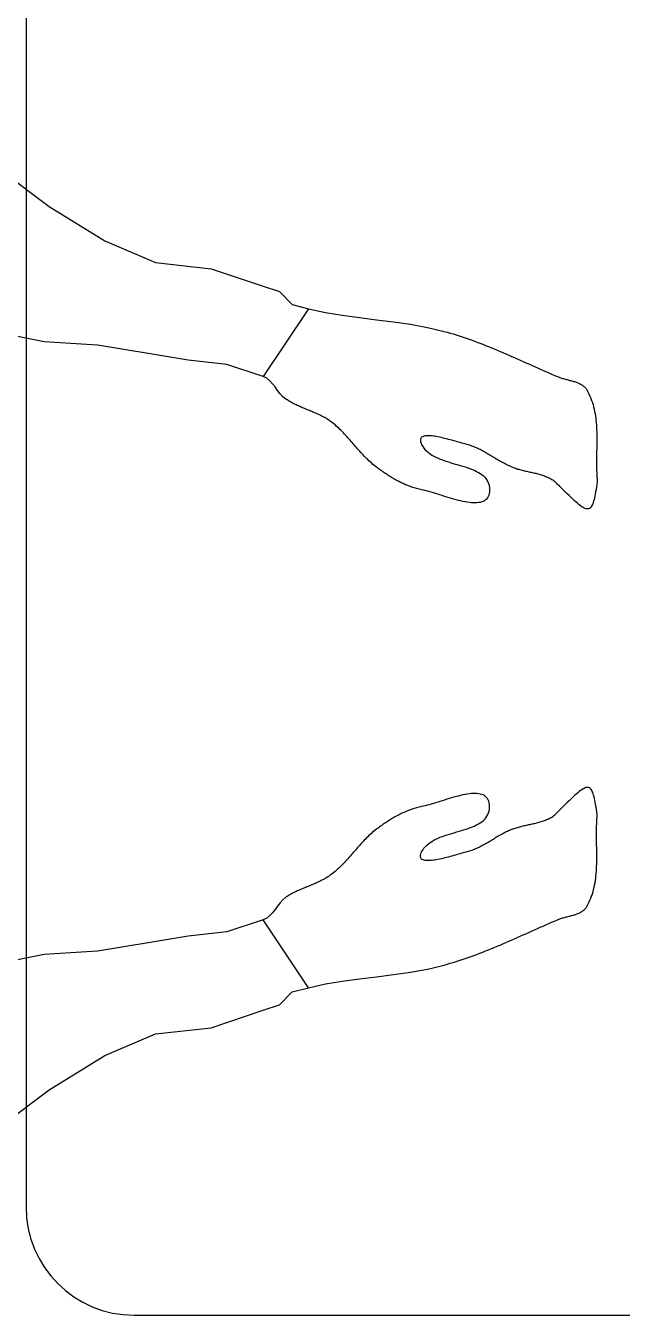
# Model space of a CAD drawing. Header units: millimetres. Extents: x -155 to 94595, y -3153 to 63413.
# Drawn here: x 80258 to 80534, y 47028 to 47623 of the extents above; entities that cross this region are included whole.
import ezdxf

# ---------------------------------------------------------------- set-up
doc = ezdxf.new("R2010")
doc.units = ezdxf.units.MM
doc.layers.add('int', color=185, linetype='Continuous')

msp = doc.modelspace()

# ---------------------------------------------------------------- linework, layer by layer
at = {"layer": 'int'}
for p, q in [((80258.321, 48177.894), (80258.321, 47077.894)), ((80247.901, 47555.695), (80268.948, 47539.859)), ((80268.948, 47539.859), (80294.79, 47523.995)), ((80294.79, 47523.995), (80318.13, 47513.991)), ((80318.13, 47513.991), (80343.88, 47511.115)), ((80343.88, 47511.115), (80367.942, 47503.094)), ((80367.942, 47503.094), (80375.344, 47500.627)), ((80375.344, 47500.627), (80381.256, 47494.54)), ((80381.256, 47494.54), (80388.843, 47492.644)), ((80388.843, 47492.644), (80367.942, 47461.293)), ((80388.843, 47492.644), (80396.603, 47490.947)), ((80396.603, 47490.947), (80404.439, 47489.626)), ((80404.439, 47489.626), (80412.326, 47488.549)), ((80412.326, 47488.549), (80420.234, 47487.583)), ((80266.698, 47477.361), (80242.538, 47482.193)), ((80420.234, 47487.583), (80428.137, 47486.596)), ((80428.137, 47486.596), (80436.008, 47485.457)), ((80436.008, 47485.457), (80443.82, 47484.034)), ((80443.82, 47484.034), (80451.544, 47482.193)), ((80451.544, 47482.193), (80452.936, 47481.806)), ((80291.393, 47475.793), (80266.698, 47477.361)), ((80452.936, 47481.806), (80454.322, 47481.405)), ((80454.322, 47481.405), (80455.704, 47480.991)), ((80455.704, 47480.991), (80457.082, 47480.564)), ((80457.082, 47480.564), (80458.456, 47480.124)), ((80458.456, 47480.124), (80459.825, 47479.673)), ((80459.825, 47479.673), (80461.191, 47479.21)), ((80461.191, 47479.21), (80462.552, 47478.736)), ((80462.552, 47478.736), (80463.911, 47478.252)), ((80463.911, 47478.252), (80465.266, 47477.758)), ((80465.266, 47477.758), (80466.617, 47477.254)), ((80466.617, 47477.254), (80467.966, 47476.742)), ((80467.966, 47476.742), (80469.312, 47476.221)), ((80469.312, 47476.221), (80470.654, 47475.692)), ((80315.691, 47471.743), (80291.393, 47475.793)), ((80333.212, 47468.823), (80315.691, 47471.743)), ((80470.654, 47475.692), (80471.995, 47475.155)), ((80471.995, 47475.155), (80473.333, 47474.612)), ((80473.333, 47474.612), (80474.668, 47474.062)), ((80474.668, 47474.062), (80476.002, 47473.506)), ((80476.002, 47473.506), (80477.333, 47472.944)), ((80477.333, 47472.944), (80478.663, 47472.377)), ((80478.663, 47472.377), (80479.991, 47471.806)), ((80479.991, 47471.806), (80481.317, 47471.231)), ((80481.317, 47471.231), (80482.643, 47470.652)), ((80482.643, 47470.652), (80483.967, 47470.069)), ((80351.07, 47466.917), (80333.212, 47468.823)), ((80367.942, 47461.293), (80351.07, 47466.917)), ((80483.967, 47470.069), (80485.29, 47469.485)), ((80485.29, 47469.485), (80486.612, 47468.898)), ((80486.612, 47468.898), (80487.933, 47468.309)), ((80487.933, 47468.309), (80489.254, 47467.719)), ((80489.254, 47467.719), (80490.575, 47467.129)), ((80490.575, 47467.129), (80491.895, 47466.538)), ((80491.895, 47466.538), (80493.216, 47465.948)), ((80493.216, 47465.948), (80494.536, 47465.358)), ((80494.536, 47465.358), (80495.857, 47464.77)), ((80495.857, 47464.77), (80497.178, 47464.183)), ((80369.588, 47460.501), (80367.942, 47461.293)), ((80371.004, 47459.376), (80369.588, 47460.501)), ((80372.255, 47458.012), (80371.004, 47459.376)), ((80497.178, 47464.183), (80498.5, 47463.599)), ((80498.5, 47463.599), (80499.822, 47463.017)), ((80499.822, 47463.017), (80501.146, 47462.438)), ((80501.146, 47462.438), (80502.47, 47461.863)), ((80502.47, 47461.863), (80503.796, 47461.293)), ((80503.796, 47461.293), (80504.172, 47461.138)), ((80504.172, 47461.138), (80504.558, 47460.99)), ((80504.558, 47460.99), (80504.951, 47460.85)), ((80504.951, 47460.85), (80505.351, 47460.716)), ((80505.351, 47460.716), (80505.758, 47460.588)), ((80505.758, 47460.588), (80506.17, 47460.465)), ((80506.17, 47460.465), (80506.587, 47460.346)), ((80506.587, 47460.346), (80507.008, 47460.23)), ((80507.008, 47460.23), (80507.433, 47460.117)), ((80507.433, 47460.117), (80507.86, 47460.006)), ((80507.86, 47460.006), (80508.289, 47459.895)), ((80508.289, 47459.895), (80508.719, 47459.786)), ((80508.719, 47459.786), (80509.149, 47459.676)), ((80509.149, 47459.676), (80509.579, 47459.565)), ((80509.579, 47459.565), (80510.007, 47459.451)), ((80510.007, 47459.451), (80510.433, 47459.336)), ((80510.433, 47459.336), (80510.857, 47459.217)), ((80510.857, 47459.217), (80511.277, 47459.094)), ((80511.277, 47459.094), (80511.692, 47458.966)), ((80511.692, 47458.966), (80512.103, 47458.832)), ((80512.103, 47458.832), (80512.507, 47458.693)), ((80512.507, 47458.693), (80512.905, 47458.546)), ((80512.905, 47458.546), (80513.296, 47458.391)), ((80513.296, 47458.391), (80513.678, 47458.228)), ((80373.409, 47456.501), (80372.255, 47458.012)), ((80374.533, 47454.936), (80373.409, 47456.501)), ((80375.694, 47453.409), (80374.533, 47454.936)), ((80376.958, 47452.014), (80375.694, 47453.409)), ((80513.678, 47458.228), (80514.051, 47458.055)), ((80514.051, 47458.055), (80514.414, 47457.872)), ((80514.414, 47457.872), (80514.767, 47457.679)), ((80514.767, 47457.679), (80515.109, 47457.473)), ((80515.109, 47457.473), (80515.439, 47457.256)), ((80515.439, 47457.256), (80515.756, 47457.025)), ((80515.756, 47457.025), (80516.059, 47456.781)), ((80516.059, 47456.781), (80516.348, 47456.522)), ((80516.348, 47456.522), (80516.622, 47456.248)), ((80516.622, 47456.248), (80516.88, 47455.958)), ((80516.88, 47455.958), (80517.121, 47455.65)), ((80517.121, 47455.65), (80517.345, 47455.326)), ((80517.345, 47455.326), (80517.55, 47454.983)), ((80517.55, 47454.983), (80517.737, 47454.621)), ((80517.737, 47454.621), (80517.904, 47454.239)), ((80517.904, 47454.239), (80518.389, 47453.274)), ((80518.389, 47453.274), (80518.836, 47452.298)), ((80518.836, 47452.298), (80519.245, 47451.312)), ((80378.392, 47450.842), (80376.958, 47452.014)), ((80378.895, 47450.515), (80378.392, 47450.842)), ((80379.403, 47450.199), (80378.895, 47450.515)), ((80379.918, 47449.893), (80379.403, 47450.199)), ((80380.438, 47449.596), (80379.918, 47449.893)), ((80380.963, 47449.308), (80380.438, 47449.596)), ((80381.493, 47449.028), (80380.963, 47449.308)), ((80382.028, 47448.757), (80381.493, 47449.028)), ((80382.566, 47448.492), (80382.028, 47448.757)), ((80383.108, 47448.233), (80382.566, 47448.492)), ((80383.654, 47447.981), (80383.108, 47448.233)), ((80384.202, 47447.733), (80383.654, 47447.981)), ((80384.753, 47447.491), (80384.202, 47447.733)), ((80385.307, 47447.252), (80384.753, 47447.491)), ((80385.862, 47447.016), (80385.307, 47447.252)), ((80386.419, 47446.783), (80385.862, 47447.016)), ((80386.977, 47446.553), (80386.419, 47446.783)), ((80387.535, 47446.323), (80386.977, 47446.553)), ((80519.245, 47451.312), (80519.619, 47450.317)), ((80519.619, 47450.317), (80519.958, 47449.312)), ((80519.958, 47449.312), (80520.265, 47448.299)), ((80520.265, 47448.299), (80520.541, 47447.277)), ((80520.541, 47447.277), (80520.787, 47446.248)), ((80388.094, 47446.095), (80387.535, 47446.323)), ((80388.654, 47445.866), (80388.094, 47446.095)), ((80389.212, 47445.638), (80388.654, 47445.866)), ((80389.771, 47445.408), (80389.212, 47445.638)), ((80390.328, 47445.177), (80389.771, 47445.408)), ((80390.884, 47444.943), (80390.328, 47445.177)), ((80391.438, 47444.707), (80390.884, 47444.943)), ((80391.99, 47444.467), (80391.438, 47444.707)), ((80392.539, 47444.223), (80391.99, 47444.467)), ((80393.086, 47443.974), (80392.539, 47444.223)), ((80393.63, 47443.72), (80393.086, 47443.974)), ((80394.169, 47443.46), (80393.63, 47443.72)), ((80394.705, 47443.193), (80394.169, 47443.46)), ((80395.237, 47442.919), (80394.705, 47443.193)), ((80395.764, 47442.637), (80395.237, 47442.919)), ((80396.286, 47442.347), (80395.764, 47442.637)), ((80396.803, 47442.047), (80396.286, 47442.347)), ((80397.314, 47441.738), (80396.803, 47442.047)), ((80397.819, 47441.419), (80397.314, 47441.738)), ((80398.317, 47441.088), (80397.819, 47441.419)), ((80398.809, 47440.746), (80398.317, 47441.088)), ((80399.293, 47440.392), (80398.809, 47440.746)), ((80399.895, 47439.931), (80399.293, 47440.392)), ((80520.787, 47446.248), (80521.005, 47445.21)), ((80521.005, 47445.21), (80521.197, 47444.166)), ((80521.197, 47444.166), (80521.364, 47443.115)), ((80521.364, 47443.115), (80521.507, 47442.057)), ((80521.507, 47442.057), (80521.629, 47440.994)), ((80521.629, 47440.994), (80521.731, 47439.926)), ((80400.486, 47439.457), (80399.895, 47439.931)), ((80401.068, 47438.973), (80400.486, 47439.457)), ((80401.64, 47438.478), (80401.068, 47438.973)), ((80402.204, 47437.973), (80401.64, 47438.478)), ((80402.759, 47437.459), (80402.204, 47437.973)), ((80403.307, 47436.937), (80402.759, 47437.459)), ((80403.848, 47436.406), (80403.307, 47436.937)), ((80404.382, 47435.869), (80403.848, 47436.406)), ((80404.911, 47435.324), (80404.382, 47435.869)), ((80405.434, 47434.774), (80404.911, 47435.324)), ((80405.952, 47434.218), (80405.434, 47434.774)), ((80521.731, 47439.926), (80521.814, 47438.852)), ((80521.814, 47438.852), (80521.88, 47437.774)), ((80521.88, 47437.774), (80521.93, 47436.691)), ((80521.93, 47436.691), (80521.966, 47435.605)), ((80521.966, 47435.605), (80521.99, 47434.515)), ((80521.99, 47434.515), (80522.003, 47433.423)), ((80406.466, 47433.658), (80405.952, 47434.218)), ((80406.976, 47433.093), (80406.466, 47433.658)), ((80407.484, 47432.525), (80406.976, 47433.093)), ((80407.989, 47431.954), (80407.484, 47432.525)), ((80408.491, 47431.38), (80407.989, 47431.954)), ((80408.993, 47430.806), (80408.491, 47431.38)), ((80409.493, 47430.23), (80408.993, 47430.806)), ((80409.993, 47429.654), (80409.493, 47430.23)), ((80410.494, 47429.078), (80409.993, 47429.654)), ((80410.995, 47428.503), (80410.494, 47429.078)), ((80411.498, 47427.93), (80410.995, 47428.503)), ((80440.544, 47432.415), (80440.499, 47432.025)), ((80440.499, 47432.025), (80440.527, 47431.584)), ((80440.527, 47431.584), (80440.634, 47431.092)), ((80440.661, 47432.758), (80440.544, 47432.415)), ((80440.634, 47431.092), (80440.822, 47430.545)), ((80440.845, 47433.054), (80440.661, 47432.758)), ((80440.822, 47430.545), (80441.094, 47429.942)), ((80441.094, 47433.305), (80440.845, 47433.054)), ((80441.403, 47433.515), (80441.094, 47433.305)), ((80441.094, 47429.942), (80441.574, 47429.089)), ((80441.769, 47433.684), (80441.403, 47433.515)), ((80441.574, 47429.089), (80442.128, 47428.294)), ((80442.19, 47433.815), (80441.769, 47433.684)), ((80442.66, 47433.909), (80442.19, 47433.815)), ((80443.178, 47433.969), (80442.66, 47433.909)), ((80443.74, 47433.997), (80443.178, 47433.969)), ((80444.342, 47433.994), (80443.74, 47433.997)), ((80444.981, 47433.963), (80444.342, 47433.994)), ((80445.653, 47433.905), (80444.981, 47433.963)), ((80446.355, 47433.823), (80445.653, 47433.905)), ((80447.084, 47433.718), (80446.355, 47433.823)), ((80447.836, 47433.593), (80447.084, 47433.718)), ((80448.608, 47433.449), (80447.836, 47433.593)), ((80449.396, 47433.289), (80448.608, 47433.449)), ((80450.197, 47433.114), (80449.396, 47433.289)), ((80451.008, 47432.927), (80450.197, 47433.114)), ((80451.825, 47432.728), (80451.008, 47432.927)), ((80452.645, 47432.522), (80451.825, 47432.728)), ((80453.464, 47432.308), (80452.645, 47432.522)), ((80454.278, 47432.09), (80453.464, 47432.308)), ((80455.086, 47431.869), (80454.278, 47432.09)), ((80455.882, 47431.647), (80455.086, 47431.869)), ((80456.664, 47431.426), (80455.882, 47431.647)), ((80457.428, 47431.209), (80456.664, 47431.426)), ((80458.172, 47430.996), (80457.428, 47431.209)), ((80458.89, 47430.791), (80458.172, 47430.996)), ((80459.581, 47430.595), (80458.89, 47430.791)), ((80460.24, 47430.41), (80459.581, 47430.595)), ((80460.864, 47430.238), (80460.24, 47430.41)), ((80461.45, 47430.082), (80460.864, 47430.238)), ((80461.995, 47429.942), (80461.45, 47430.082)), ((80462.575, 47429.789), (80461.995, 47429.942)), ((80463.15, 47429.621), (80462.575, 47429.789)), ((80463.72, 47429.44), (80463.15, 47429.621)), ((80464.284, 47429.247), (80463.72, 47429.44)), ((80464.844, 47429.041), (80464.284, 47429.247)), ((80465.399, 47428.823), (80464.844, 47429.041)), ((80465.949, 47428.595), (80465.399, 47428.823)), ((80466.496, 47428.356), (80465.949, 47428.595)), ((80521.978, 47429.032), (80521.96, 47427.931)), ((80521.993, 47430.132), (80521.978, 47429.032)), ((80522.003, 47431.23), (80521.993, 47430.132)), ((80522.003, 47433.423), (80522.007, 47432.328)), ((80522.007, 47432.328), (80522.003, 47431.23)), ((80412.003, 47427.359), (80411.498, 47427.93)), ((80412.51, 47426.791), (80412.003, 47427.359)), ((80413.02, 47426.226), (80412.51, 47426.791)), ((80413.534, 47425.666), (80413.02, 47426.226)), ((80414.053, 47425.11), (80413.534, 47425.666)), ((80414.576, 47424.559), (80414.053, 47425.11)), ((80415.104, 47424.015), (80414.576, 47424.559)), ((80415.638, 47423.477), (80415.104, 47424.015)), ((80416.179, 47422.947), (80415.638, 47423.477)), ((80416.727, 47422.424), (80416.179, 47422.947)), ((80442.128, 47428.294), (80442.751, 47427.554)), ((80442.751, 47427.554), (80443.439, 47426.865)), ((80443.439, 47426.865), (80444.187, 47426.225)), ((80444.187, 47426.225), (80444.99, 47425.63)), ((80444.99, 47425.63), (80445.843, 47425.076)), ((80445.843, 47425.076), (80446.743, 47424.56)), ((80446.743, 47424.56), (80447.685, 47424.078)), ((80447.685, 47424.078), (80448.663, 47423.629)), ((80448.663, 47423.629), (80449.674, 47423.207)), ((80449.674, 47423.207), (80450.713, 47422.809)), ((80450.713, 47422.809), (80451.775, 47422.433)), ((80467.039, 47428.108), (80466.496, 47428.356)), ((80467.578, 47427.851), (80467.039, 47428.108)), ((80468.114, 47427.585), (80467.578, 47427.851)), ((80468.647, 47427.313), (80468.114, 47427.585)), ((80469.177, 47427.033), (80468.647, 47427.313)), ((80469.705, 47426.747), (80469.177, 47427.033)), ((80470.231, 47426.455), (80469.705, 47426.747)), ((80470.754, 47426.158), (80470.231, 47426.455)), ((80471.277, 47425.857), (80470.754, 47426.158)), ((80471.797, 47425.553), (80471.277, 47425.857)), ((80472.317, 47425.246), (80471.797, 47425.553)), ((80472.836, 47424.936), (80472.317, 47425.246)), ((80473.354, 47424.624), (80472.836, 47424.936)), ((80473.872, 47424.312), (80473.354, 47424.624)), ((80474.39, 47423.999), (80473.872, 47424.312)), ((80474.908, 47423.687), (80474.39, 47423.999)), ((80475.427, 47423.376), (80474.908, 47423.687)), ((80475.946, 47423.066), (80475.427, 47423.376)), ((80476.467, 47422.758), (80475.946, 47423.066)), ((80476.989, 47422.454), (80476.467, 47422.758)), ((80521.888, 47423.527), (80521.878, 47422.428)), ((80521.903, 47424.627), (80521.888, 47423.527)), ((80521.921, 47425.728), (80521.903, 47424.627)), ((80521.94, 47426.829), (80521.921, 47425.728)), ((80521.96, 47427.931), (80521.94, 47426.829)), ((80417.282, 47421.91), (80416.727, 47422.424)), ((80417.846, 47421.406), (80417.282, 47421.91)), ((80418.418, 47420.911), (80417.846, 47421.406)), ((80419, 47420.426), (80418.418, 47420.911)), ((80419.592, 47419.953), (80419, 47420.426)), ((80420.194, 47419.492), (80419.592, 47419.953)), ((80420.676, 47419.132), (80420.194, 47419.492)), ((80421.16, 47418.775), (80420.676, 47419.132)), ((80421.648, 47418.419), (80421.16, 47418.775)), ((80422.139, 47418.067), (80421.648, 47418.419)), ((80422.632, 47417.717), (80422.139, 47418.067)), ((80423.128, 47417.369), (80422.632, 47417.717)), ((80423.628, 47417.025), (80423.128, 47417.369)), ((80424.13, 47416.685), (80423.628, 47417.025)), ((80424.634, 47416.348), (80424.13, 47416.685)), ((80451.775, 47422.433), (80452.855, 47422.075)), ((80452.855, 47422.075), (80453.949, 47421.731)), ((80453.949, 47421.731), (80455.053, 47421.398)), ((80455.053, 47421.398), (80456.161, 47421.073)), ((80456.161, 47421.073), (80457.27, 47420.752)), ((80457.27, 47420.752), (80458.374, 47420.432)), ((80458.374, 47420.432), (80459.469, 47420.11)), ((80459.469, 47420.11), (80460.551, 47419.782)), ((80460.551, 47419.782), (80461.614, 47419.445)), ((80461.614, 47419.445), (80462.655, 47419.095)), ((80462.655, 47419.095), (80463.668, 47418.73)), ((80463.668, 47418.73), (80464.649, 47418.345)), ((80464.649, 47418.345), (80465.593, 47417.937)), ((80465.593, 47417.937), (80466.496, 47417.503)), ((80466.496, 47417.503), (80467.354, 47417.04)), ((80467.354, 47417.04), (80468.161, 47416.545)), ((80477.513, 47422.153), (80476.989, 47422.454)), ((80478.038, 47421.857), (80477.513, 47422.153)), ((80478.565, 47421.565), (80478.038, 47421.857)), ((80479.095, 47421.28), (80478.565, 47421.565)), ((80479.628, 47421), (80479.095, 47421.28)), ((80480.164, 47420.727), (80479.628, 47421)), ((80480.702, 47420.462), (80480.164, 47420.727)), ((80481.245, 47420.206), (80480.702, 47420.462)), ((80481.791, 47419.958), (80481.245, 47420.206)), ((80482.341, 47419.72), (80481.791, 47419.958)), ((80482.895, 47419.492), (80482.341, 47419.72)), ((80482.895, 47419.492), (80483.39, 47419.3)), ((80483.39, 47419.3), (80483.888, 47419.119)), ((80483.888, 47419.119), (80484.392, 47418.947)), ((80484.392, 47418.947), (80484.899, 47418.784)), ((80484.899, 47418.784), (80485.409, 47418.628)), ((80485.409, 47418.628), (80485.923, 47418.48)), ((80485.923, 47418.48), (80486.44, 47418.339)), ((80486.44, 47418.339), (80486.959, 47418.203)), ((80486.959, 47418.203), (80487.481, 47418.073)), ((80487.481, 47418.073), (80488.004, 47417.947)), ((80488.004, 47417.947), (80488.529, 47417.824)), ((80488.529, 47417.824), (80489.056, 47417.705)), ((80489.056, 47417.705), (80489.583, 47417.587)), ((80489.583, 47417.587), (80490.11, 47417.472)), ((80490.11, 47417.472), (80490.638, 47417.356)), ((80490.638, 47417.356), (80491.166, 47417.241)), ((80491.166, 47417.241), (80491.693, 47417.126)), ((80491.693, 47417.126), (80492.22, 47417.009)), ((80492.22, 47417.009), (80492.745, 47416.89)), ((80492.745, 47416.89), (80493.269, 47416.768)), ((80493.269, 47416.768), (80493.791, 47416.642)), ((80493.791, 47416.642), (80494.311, 47416.513)), ((80521.878, 47422.428), (80521.874, 47421.331)), ((80521.874, 47421.331), (80521.877, 47420.236)), ((80521.877, 47420.236), (80521.89, 47419.143)), ((80521.89, 47419.143), (80521.914, 47418.054)), ((80521.914, 47418.054), (80521.951, 47416.967)), ((80521.951, 47416.967), (80522.001, 47415.885)), ((80425.142, 47416.015), (80424.634, 47416.348)), ((80425.652, 47415.686), (80425.142, 47416.015)), ((80426.166, 47415.361), (80425.652, 47415.686)), ((80426.682, 47415.041), (80426.166, 47415.361)), ((80427.201, 47414.725), (80426.682, 47415.041)), ((80427.723, 47414.415), (80427.201, 47414.725)), ((80428.247, 47414.11), (80427.723, 47414.415)), ((80428.775, 47413.81), (80428.247, 47414.11)), ((80429.305, 47413.516), (80428.775, 47413.81)), ((80429.838, 47413.227), (80429.305, 47413.516)), ((80430.374, 47412.945), (80429.838, 47413.227)), ((80430.913, 47412.669), (80430.374, 47412.945)), ((80431.454, 47412.4), (80430.913, 47412.669)), ((80431.999, 47412.137), (80431.454, 47412.4)), ((80432.546, 47411.881), (80431.999, 47412.137)), ((80433.096, 47411.633), (80432.546, 47411.881)), ((80433.649, 47411.392), (80433.096, 47411.633)), ((80434.205, 47411.159), (80433.649, 47411.392)), ((80434.764, 47410.934), (80434.205, 47411.159)), ((80435.325, 47410.716), (80434.764, 47410.934)), ((80435.889, 47410.508), (80435.325, 47410.716)), ((80468.161, 47416.545), (80468.913, 47416.013)), ((80468.913, 47416.013), (80469.605, 47415.441)), ((80469.605, 47415.441), (80470.233, 47414.827)), ((80470.233, 47414.827), (80470.792, 47414.166)), ((80470.792, 47414.166), (80471.278, 47413.456)), ((80471.278, 47413.456), (80471.686, 47412.692)), ((80471.686, 47412.692), (80472.011, 47411.873)), ((80472.011, 47411.873), (80472.249, 47410.993)), ((80472.249, 47410.993), (80472.395, 47410.05)), ((80494.311, 47416.513), (80494.828, 47416.378)), ((80494.828, 47416.378), (80495.342, 47416.238)), ((80495.342, 47416.238), (80495.854, 47416.091)), ((80495.854, 47416.091), (80496.362, 47415.937)), ((80496.362, 47415.937), (80496.865, 47415.775)), ((80496.865, 47415.775), (80497.365, 47415.605)), ((80497.365, 47415.605), (80497.861, 47415.425)), ((80497.861, 47415.425), (80498.351, 47415.236)), ((80498.351, 47415.236), (80498.836, 47415.035)), ((80498.836, 47415.035), (80499.316, 47414.823)), ((80499.316, 47414.823), (80499.789, 47414.599)), ((80499.789, 47414.599), (80500.257, 47414.363)), ((80500.257, 47414.363), (80500.718, 47414.112)), ((80500.718, 47414.112), (80501.172, 47413.847)), ((80501.172, 47413.847), (80501.619, 47413.568)), ((80501.619, 47413.568), (80502.058, 47413.272)), ((80502.058, 47413.272), (80502.49, 47412.96)), ((80503.763, 47411.687), (80502.49, 47412.96)), ((80504.971, 47410.481), (80503.763, 47411.687)), ((80522.043, 47411.414), (80521.843, 47410.229)), ((80522.001, 47415.885), (80522.067, 47414.807)), ((80522.251, 47412.664), (80522.043, 47411.414)), ((80522.067, 47414.807), (80522.15, 47413.733)), ((80522.15, 47413.733), (80522.251, 47412.664)), ((80436.456, 47410.307), (80435.889, 47410.508)), ((80437.026, 47410.116), (80436.456, 47410.307)), ((80437.599, 47409.933), (80437.026, 47410.116)), ((80438.174, 47409.76), (80437.599, 47409.933)), ((80438.753, 47409.597), (80438.174, 47409.76)), ((80439.334, 47409.443), (80438.753, 47409.597)), ((80439.918, 47409.299), (80439.334, 47409.443)), ((80440.505, 47409.165), (80439.918, 47409.299)), ((80441.094, 47409.041), (80440.505, 47409.165)), ((80441.906, 47408.867), (80441.094, 47409.041)), ((80442.757, 47408.663), (80441.906, 47408.867)), ((80443.644, 47408.431), (80442.757, 47408.663)), ((80444.564, 47408.177), (80443.644, 47408.431)), ((80445.513, 47407.901), (80444.564, 47408.177)), ((80446.489, 47407.608), (80445.513, 47407.901)), ((80447.488, 47407.301), (80446.489, 47407.608)), ((80448.508, 47406.984), (80447.488, 47407.301)), ((80449.544, 47406.658), (80448.508, 47406.984)), ((80450.593, 47406.327), (80449.544, 47406.658)), ((80451.653, 47405.996), (80450.593, 47406.327)), ((80452.72, 47405.666), (80451.653, 47405.996)), ((80453.791, 47405.341), (80452.72, 47405.666)), ((80454.863, 47405.024), (80453.791, 47405.341)), ((80455.932, 47404.718), (80454.863, 47405.024)), ((80456.995, 47404.427), (80455.932, 47404.718)), ((80471.065, 47404.774), (80470.593, 47404.332)), ((80471.473, 47405.287), (80471.065, 47404.774)), ((80471.814, 47405.875), (80471.473, 47405.287)), ((80472.086, 47406.542), (80471.814, 47405.875)), ((80472.283, 47407.289), (80472.086, 47406.542)), ((80472.404, 47408.121), (80472.283, 47407.289)), ((80472.395, 47410.05), (80472.445, 47409.041)), ((80472.445, 47409.041), (80472.404, 47408.121)), ((80506.116, 47409.343), (80504.971, 47410.481)), ((80507.2, 47408.271), (80506.116, 47409.343)), ((80508.225, 47407.265), (80507.2, 47408.271)), ((80509.194, 47406.327), (80508.225, 47407.265)), ((80510.107, 47405.456), (80509.194, 47406.327)), ((80510.967, 47404.651), (80510.107, 47405.456)), ((80520.909, 47405.294), (80520.721, 47404.505)), ((80521.094, 47406.149), (80520.909, 47405.294)), ((80521.278, 47407.07), (80521.094, 47406.149)), ((80521.462, 47408.057), (80521.278, 47407.07)), ((80521.65, 47409.11), (80521.462, 47408.057)), ((80521.843, 47410.229), (80521.65, 47409.11)), ((80458.05, 47404.153), (80456.995, 47404.427)), ((80459.092, 47403.901), (80458.05, 47404.153)), ((80460.118, 47403.672), (80459.092, 47403.901)), ((80461.126, 47403.47), (80460.118, 47403.672)), ((80462.112, 47403.299), (80461.126, 47403.47)), ((80463.073, 47403.162), (80462.112, 47403.299)), ((80464.006, 47403.061), (80463.073, 47403.162)), ((80464.907, 47403), (80464.006, 47403.061)), ((80465.773, 47402.982), (80464.907, 47403)), ((80466.602, 47403.011), (80465.773, 47402.982)), ((80467.389, 47403.089), (80466.602, 47403.011)), ((80468.131, 47403.219), (80467.389, 47403.089)), ((80468.826, 47403.406), (80468.131, 47403.219)), ((80469.47, 47403.651), (80468.826, 47403.406)), ((80470.06, 47403.959), (80469.47, 47403.651)), ((80470.593, 47404.332), (80470.06, 47403.959)), ((80511.776, 47403.913), (80510.967, 47404.651)), ((80512.536, 47403.242), (80511.776, 47403.913)), ((80513.249, 47402.637), (80512.536, 47403.242)), ((80513.918, 47402.099), (80513.249, 47402.637)), ((80514.543, 47401.628), (80513.918, 47402.099)), ((80515.127, 47401.223), (80514.543, 47401.628)), ((80515.672, 47400.885), (80515.127, 47401.223)), ((80516.18, 47400.614), (80515.672, 47400.885)), ((80516.653, 47400.409), (80516.18, 47400.614)), ((80517.093, 47400.27), (80516.653, 47400.409)), ((80517.503, 47400.198), (80517.093, 47400.27)), ((80517.883, 47400.192), (80517.503, 47400.198)), ((80518.236, 47400.253), (80517.883, 47400.192)), ((80518.564, 47400.38), (80518.236, 47400.253)), ((80518.869, 47400.573), (80518.564, 47400.38)), ((80519.153, 47400.833), (80518.869, 47400.573)), ((80519.418, 47401.159), (80519.153, 47400.833)), ((80519.666, 47401.551), (80519.418, 47401.159)), ((80519.899, 47402.01), (80519.666, 47401.551)), ((80520.119, 47402.534), (80519.899, 47402.01)), ((80520.328, 47403.125), (80520.119, 47402.534)), ((80520.528, 47403.782), (80520.328, 47403.125)), ((80520.721, 47404.505), (80520.528, 47403.782)), ((80459.092, 47267.878), (80458.05, 47267.625)), ((80460.118, 47268.106), (80459.092, 47267.878)), ((80461.126, 47268.308), (80460.118, 47268.106)), ((80462.112, 47268.479), (80461.126, 47268.308)), ((80463.073, 47268.617), (80462.112, 47268.479)), ((80464.006, 47268.717), (80463.073, 47268.617)), ((80464.907, 47268.778), (80464.006, 47268.717)), ((80465.773, 47268.796), (80464.907, 47268.778)), ((80466.602, 47268.767), (80465.773, 47268.796)), ((80467.389, 47268.689), (80466.602, 47268.767)), ((80468.131, 47268.559), (80467.389, 47268.689)), ((80468.826, 47268.372), (80468.131, 47268.559)), ((80469.47, 47268.127), (80468.826, 47268.372)), ((80470.06, 47267.819), (80469.47, 47268.127)), ((80470.593, 47267.446), (80470.06, 47267.819)), ((80511.776, 47267.865), (80510.967, 47267.127)), ((80512.536, 47268.537), (80511.776, 47267.865)), ((80513.249, 47269.141), (80512.536, 47268.537)), ((80513.918, 47269.679), (80513.249, 47269.141)), ((80514.543, 47270.15), (80513.918, 47269.679)), ((80515.127, 47270.555), (80514.543, 47270.15)), ((80515.672, 47270.893), (80515.127, 47270.555)), ((80516.18, 47271.165), (80515.672, 47270.893)), ((80516.653, 47271.37), (80516.18, 47271.165)), ((80517.093, 47271.508), (80516.653, 47271.37)), ((80517.503, 47271.58), (80517.093, 47271.508)), ((80517.883, 47271.586), (80517.503, 47271.58)), ((80518.236, 47271.525), (80517.883, 47271.586)), ((80518.564, 47271.398), (80518.236, 47271.525)), ((80518.869, 47271.205), (80518.564, 47271.398)), ((80519.153, 47270.945), (80518.869, 47271.205)), ((80519.418, 47270.619), (80519.153, 47270.945)), ((80519.666, 47270.227), (80519.418, 47270.619)), ((80519.899, 47269.769), (80519.666, 47270.227)), ((80520.119, 47269.244), (80519.899, 47269.769)), ((80520.328, 47268.653), (80520.119, 47269.244)), ((80520.528, 47267.996), (80520.328, 47268.653)), ((80520.721, 47267.273), (80520.528, 47267.996)), ((80437.599, 47261.845), (80437.026, 47261.662)), ((80438.174, 47262.018), (80437.599, 47261.845)), ((80438.753, 47262.182), (80438.174, 47262.018)), ((80439.334, 47262.336), (80438.753, 47262.182)), ((80439.918, 47262.48), (80439.334, 47262.336)), ((80440.505, 47262.614), (80439.918, 47262.48)), ((80441.094, 47262.737), (80440.505, 47262.614)), ((80441.906, 47262.911), (80441.094, 47262.737)), ((80442.757, 47263.116), (80441.906, 47262.911)), ((80443.644, 47263.347), (80442.757, 47263.116)), ((80444.564, 47263.602), (80443.644, 47263.347)), ((80445.513, 47263.877), (80444.564, 47263.602)), ((80446.489, 47264.17), (80445.513, 47263.877)), ((80447.488, 47264.477), (80446.489, 47264.17)), ((80448.508, 47264.795), (80447.488, 47264.477)), ((80449.544, 47265.12), (80448.508, 47264.795)), ((80450.593, 47265.451), (80449.544, 47265.12)), ((80451.653, 47265.783), (80450.593, 47265.451)), ((80452.72, 47266.113), (80451.653, 47265.783)), ((80453.791, 47266.438), (80452.72, 47266.113)), ((80454.863, 47266.755), (80453.791, 47266.438)), ((80455.932, 47267.06), (80454.863, 47266.755)), ((80456.995, 47267.351), (80455.932, 47267.06)), ((80458.05, 47267.625), (80456.995, 47267.351)), ((80471.065, 47267.005), (80470.593, 47267.446)), ((80471.473, 47266.491), (80471.065, 47267.005)), ((80471.814, 47265.903), (80471.473, 47266.491)), ((80472.086, 47265.237), (80471.814, 47265.903)), ((80472.283, 47264.489), (80472.086, 47265.237)), ((80472.404, 47263.657), (80472.283, 47264.489)), ((80472.395, 47261.728), (80472.445, 47262.737)), ((80472.445, 47262.737), (80472.404, 47263.657)), ((80506.116, 47262.436), (80504.971, 47261.297)), ((80507.2, 47263.508), (80506.116, 47262.436)), ((80508.225, 47264.513), (80507.2, 47263.508)), ((80509.194, 47265.451), (80508.225, 47264.513)), ((80510.107, 47266.323), (80509.194, 47265.451)), ((80510.967, 47267.127), (80510.107, 47266.323)), ((80520.909, 47266.484), (80520.721, 47267.273)), ((80521.094, 47265.629), (80520.909, 47266.484)), ((80521.278, 47264.708), (80521.094, 47265.629)), ((80521.462, 47263.721), (80521.278, 47264.708)), ((80521.65, 47262.668), (80521.462, 47263.721)), ((80521.843, 47261.549), (80521.65, 47262.668)), ((80425.652, 47256.092), (80425.142, 47255.763)), ((80426.166, 47256.417), (80425.652, 47256.092)), ((80426.682, 47256.737), (80426.166, 47256.417)), ((80427.201, 47257.053), (80426.682, 47256.737)), ((80427.723, 47257.363), (80427.201, 47257.053)), ((80428.247, 47257.669), (80427.723, 47257.363)), ((80428.775, 47257.968), (80428.247, 47257.669)), ((80429.305, 47258.263), (80428.775, 47257.968)), ((80429.838, 47258.551), (80429.305, 47258.263)), ((80430.374, 47258.833), (80429.838, 47258.551)), ((80430.913, 47259.109), (80430.374, 47258.833)), ((80431.454, 47259.379), (80430.913, 47259.109)), ((80431.999, 47259.641), (80431.454, 47259.379)), ((80432.546, 47259.897), (80431.999, 47259.641)), ((80433.096, 47260.145), (80432.546, 47259.897)), ((80433.649, 47260.386), (80433.096, 47260.145)), ((80434.205, 47260.619), (80433.649, 47260.386)), ((80434.764, 47260.845), (80434.205, 47260.619)), ((80435.325, 47261.062), (80434.764, 47260.845)), ((80435.889, 47261.271), (80435.325, 47261.062)), ((80436.456, 47261.471), (80435.889, 47261.271)), ((80437.026, 47261.662), (80436.456, 47261.471)), ((80468.913, 47255.766), (80469.605, 47256.337)), ((80469.605, 47256.337), (80470.233, 47256.952)), ((80470.233, 47256.952), (80470.792, 47257.612)), ((80470.792, 47257.612), (80471.278, 47258.323)), ((80471.278, 47258.323), (80471.686, 47259.086)), ((80471.686, 47259.086), (80472.011, 47259.906)), ((80472.011, 47259.906), (80472.249, 47260.785)), ((80472.249, 47260.785), (80472.395, 47261.728)), ((80495.854, 47255.688), (80496.362, 47255.841)), ((80496.362, 47255.841), (80496.865, 47256.003)), ((80496.865, 47256.003), (80497.365, 47256.174)), ((80497.365, 47256.174), (80497.861, 47256.353)), ((80497.861, 47256.353), (80498.351, 47256.543)), ((80498.351, 47256.543), (80498.836, 47256.743)), ((80498.836, 47256.743), (80499.316, 47256.955)), ((80499.316, 47256.955), (80499.789, 47257.179)), ((80499.789, 47257.179), (80500.257, 47257.416)), ((80500.257, 47257.416), (80500.718, 47257.666)), ((80500.718, 47257.666), (80501.172, 47257.931)), ((80501.172, 47257.931), (80501.619, 47258.211)), ((80501.619, 47258.211), (80502.058, 47258.506)), ((80502.058, 47258.506), (80502.49, 47258.818)), ((80503.763, 47260.091), (80502.49, 47258.818)), ((80504.971, 47261.297), (80503.763, 47260.091)), ((80522.043, 47260.365), (80521.843, 47261.549)), ((80521.951, 47254.811), (80522.001, 47255.893)), ((80522.001, 47255.893), (80522.067, 47256.972)), ((80522.251, 47259.114), (80522.043, 47260.365)), ((80522.067, 47256.972), (80522.15, 47258.045)), ((80522.15, 47258.045), (80522.251, 47259.114)), ((80417.282, 47249.868), (80416.727, 47249.354)), ((80417.846, 47250.373), (80417.282, 47249.868)), ((80418.418, 47250.867), (80417.846, 47250.373)), ((80419, 47251.352), (80418.418, 47250.867)), ((80419.592, 47251.825), (80419, 47251.352)), ((80420.194, 47252.287), (80419.592, 47251.825)), ((80420.676, 47252.646), (80420.194, 47252.287)), ((80421.16, 47253.004), (80420.676, 47252.646)), ((80421.648, 47253.359), (80421.16, 47253.004)), ((80422.139, 47253.712), (80421.648, 47253.359)), ((80422.632, 47254.062), (80422.139, 47253.712)), ((80423.128, 47254.409), (80422.632, 47254.062)), ((80423.628, 47254.753), (80423.128, 47254.409)), ((80424.13, 47255.093), (80423.628, 47254.753)), ((80424.634, 47255.43), (80424.13, 47255.093)), ((80425.142, 47255.763), (80424.634, 47255.43)), ((80452.855, 47249.704), (80453.949, 47250.047)), ((80453.949, 47250.047), (80455.053, 47250.38)), ((80455.053, 47250.38), (80456.161, 47250.705)), ((80456.161, 47250.705), (80457.27, 47251.026)), ((80457.27, 47251.026), (80458.374, 47251.346)), ((80458.374, 47251.346), (80459.469, 47251.668)), ((80459.469, 47251.668), (80460.551, 47251.996)), ((80460.551, 47251.996), (80461.614, 47252.333)), ((80461.614, 47252.333), (80462.655, 47252.683)), ((80462.655, 47252.683), (80463.668, 47253.049)), ((80463.668, 47253.049), (80464.649, 47253.434)), ((80464.649, 47253.434), (80465.593, 47253.841)), ((80465.593, 47253.841), (80466.496, 47254.275)), ((80466.496, 47254.275), (80467.354, 47254.738)), ((80467.354, 47254.738), (80468.161, 47255.234)), ((80468.161, 47255.234), (80468.913, 47255.766)), ((80478.038, 47249.921), (80477.513, 47249.625)), ((80478.565, 47250.213), (80478.038, 47249.921)), ((80479.095, 47250.499), (80478.565, 47250.213)), ((80479.628, 47250.778), (80479.095, 47250.499)), ((80480.164, 47251.051), (80479.628, 47250.778)), ((80480.702, 47251.316), (80480.164, 47251.051)), ((80481.245, 47251.573), (80480.702, 47251.316)), ((80481.791, 47251.821), (80481.245, 47251.573)), ((80482.341, 47252.059), (80481.791, 47251.821)), ((80482.895, 47252.287), (80482.341, 47252.059)), ((80482.895, 47252.287), (80483.39, 47252.478)), ((80483.39, 47252.478), (80483.888, 47252.659)), ((80483.888, 47252.659), (80484.392, 47252.831)), ((80484.392, 47252.831), (80484.899, 47252.995)), ((80484.899, 47252.995), (80485.409, 47253.15)), ((80485.409, 47253.15), (80485.923, 47253.298)), ((80485.923, 47253.298), (80486.44, 47253.439)), ((80486.44, 47253.439), (80486.959, 47253.575)), ((80486.959, 47253.575), (80487.481, 47253.705)), ((80487.481, 47253.705), (80488.004, 47253.832)), ((80488.004, 47253.832), (80488.529, 47253.954)), ((80488.529, 47253.954), (80489.056, 47254.074)), ((80489.056, 47254.074), (80489.583, 47254.191)), ((80489.583, 47254.191), (80490.11, 47254.307)), ((80490.11, 47254.307), (80490.638, 47254.422)), ((80490.638, 47254.422), (80491.166, 47254.537)), ((80491.166, 47254.537), (80491.693, 47254.652)), ((80491.693, 47254.652), (80492.22, 47254.769)), ((80492.22, 47254.769), (80492.745, 47254.889)), ((80492.745, 47254.889), (80493.269, 47255.011)), ((80493.269, 47255.011), (80493.791, 47255.136)), ((80493.791, 47255.136), (80494.311, 47255.266)), ((80494.311, 47255.266), (80494.828, 47255.4)), ((80494.828, 47255.4), (80495.342, 47255.541)), ((80495.342, 47255.541), (80495.854, 47255.688)), ((80521.874, 47250.447), (80521.877, 47251.542)), ((80521.878, 47249.35), (80521.874, 47250.447)), ((80521.877, 47251.542), (80521.89, 47252.635)), ((80521.89, 47252.635), (80521.914, 47253.725)), ((80521.914, 47253.725), (80521.951, 47254.811)), ((80412.003, 47244.419), (80411.498, 47243.848)), ((80412.51, 47244.988), (80412.003, 47244.419)), ((80413.02, 47245.552), (80412.51, 47244.988)), ((80413.534, 47246.113), (80413.02, 47245.552)), ((80414.053, 47246.669), (80413.534, 47246.113)), ((80414.576, 47247.219), (80414.053, 47246.669)), ((80415.104, 47247.763), (80414.576, 47247.219)), ((80415.638, 47248.301), (80415.104, 47247.763)), ((80416.179, 47248.831), (80415.638, 47248.301)), ((80416.727, 47249.354), (80416.179, 47248.831)), ((80442.128, 47243.485), (80442.751, 47244.225)), ((80442.751, 47244.225), (80443.439, 47244.913)), ((80443.439, 47244.913), (80444.187, 47245.553)), ((80444.187, 47245.553), (80444.99, 47246.149)), ((80444.99, 47246.149), (80445.843, 47246.703)), ((80445.843, 47246.703), (80446.743, 47247.219)), ((80446.743, 47247.219), (80447.685, 47247.7)), ((80447.685, 47247.7), (80448.663, 47248.15)), ((80448.663, 47248.15), (80449.674, 47248.572)), ((80449.674, 47248.572), (80450.713, 47248.969)), ((80450.713, 47248.969), (80451.775, 47249.345)), ((80451.775, 47249.345), (80452.855, 47249.704)), ((80467.578, 47243.928), (80467.039, 47243.67)), ((80468.114, 47244.193), (80467.578, 47243.928)), ((80468.647, 47244.466), (80468.114, 47244.193)), ((80469.177, 47244.746), (80468.647, 47244.466)), ((80469.705, 47245.032), (80469.177, 47244.746)), ((80470.231, 47245.323), (80469.705, 47245.032)), ((80470.754, 47245.62), (80470.231, 47245.323)), ((80471.277, 47245.921), (80470.754, 47245.62)), ((80471.797, 47246.225), (80471.277, 47245.921)), ((80472.317, 47246.533), (80471.797, 47246.225)), ((80472.836, 47246.843), (80472.317, 47246.533)), ((80473.354, 47247.154), (80472.836, 47246.843)), ((80473.872, 47247.466), (80473.354, 47247.154)), ((80474.39, 47247.779), (80473.872, 47247.466)), ((80474.908, 47248.091), (80474.39, 47247.779)), ((80475.427, 47248.403), (80474.908, 47248.091)), ((80475.946, 47248.712), (80475.427, 47248.403)), ((80476.467, 47249.02), (80475.946, 47248.712)), ((80476.989, 47249.324), (80476.467, 47249.02)), ((80477.513, 47249.625), (80476.989, 47249.324)), ((80521.888, 47248.251), (80521.878, 47249.35)), ((80521.903, 47247.151), (80521.888, 47248.251)), ((80521.921, 47246.05), (80521.903, 47247.151)), ((80521.94, 47244.949), (80521.921, 47246.05)), ((80521.96, 47243.848), (80521.94, 47244.949)), ((80406.466, 47238.121), (80405.952, 47237.56)), ((80406.976, 47238.685), (80406.466, 47238.121)), ((80407.484, 47239.254), (80406.976, 47238.685)), ((80407.989, 47239.825), (80407.484, 47239.254)), ((80408.491, 47240.398), (80407.989, 47239.825)), ((80408.993, 47240.973), (80408.491, 47240.398)), ((80409.493, 47241.548), (80408.993, 47240.973)), ((80409.993, 47242.124), (80409.493, 47241.548)), ((80410.494, 47242.7), (80409.993, 47242.124)), ((80410.995, 47243.275), (80410.494, 47242.7)), ((80411.498, 47243.848), (80410.995, 47243.275)), ((80440.499, 47239.753), (80440.527, 47240.194)), ((80440.544, 47239.363), (80440.499, 47239.753)), ((80440.527, 47240.194), (80440.634, 47240.687)), ((80440.661, 47239.021), (80440.544, 47239.363)), ((80440.634, 47240.687), (80440.822, 47241.233)), ((80440.845, 47238.725), (80440.661, 47239.021)), ((80440.822, 47241.233), (80441.094, 47241.836)), ((80441.094, 47238.473), (80440.845, 47238.725)), ((80441.094, 47241.836), (80441.574, 47242.69)), ((80441.403, 47238.264), (80441.094, 47238.473)), ((80441.769, 47238.095), (80441.403, 47238.264)), ((80441.574, 47242.69), (80442.128, 47243.485)), ((80442.19, 47237.964), (80441.769, 47238.095)), ((80442.66, 47237.869), (80442.19, 47237.964)), ((80447.084, 47238.06), (80446.355, 47237.955)), ((80447.836, 47238.185), (80447.084, 47238.06)), ((80448.608, 47238.329), (80447.836, 47238.185)), ((80449.396, 47238.489), (80448.608, 47238.329)), ((80450.197, 47238.664), (80449.396, 47238.489)), ((80451.008, 47238.852), (80450.197, 47238.664)), ((80451.825, 47239.05), (80451.008, 47238.852)), ((80452.645, 47239.257), (80451.825, 47239.05)), ((80453.464, 47239.47), (80452.645, 47239.257)), ((80454.278, 47239.689), (80453.464, 47239.47)), ((80455.086, 47239.91), (80454.278, 47239.689)), ((80455.882, 47240.132), (80455.086, 47239.91)), ((80456.664, 47240.352), (80455.882, 47240.132)), ((80457.428, 47240.57), (80456.664, 47240.352)), ((80458.172, 47240.782), (80457.428, 47240.57)), ((80458.89, 47240.987), (80458.172, 47240.782)), ((80459.581, 47241.183), (80458.89, 47240.987)), ((80460.24, 47241.368), (80459.581, 47241.183)), ((80460.864, 47241.54), (80460.24, 47241.368)), ((80461.45, 47241.697), (80460.864, 47241.54)), ((80461.995, 47241.836), (80461.45, 47241.697)), ((80462.575, 47241.99), (80461.995, 47241.836)), ((80463.15, 47242.157), (80462.575, 47241.99)), ((80463.72, 47242.338), (80463.15, 47242.157)), ((80464.284, 47242.532), (80463.72, 47242.338)), ((80464.844, 47242.738), (80464.284, 47242.532)), ((80465.399, 47242.955), (80464.844, 47242.738)), ((80465.949, 47243.184), (80465.399, 47242.955)), ((80466.496, 47243.422), (80465.949, 47243.184)), ((80467.039, 47243.67), (80466.496, 47243.422)), ((80521.978, 47242.747), (80521.96, 47243.848)), ((80521.993, 47241.647), (80521.978, 47242.747)), ((80521.99, 47237.263), (80522.003, 47238.356)), ((80522.003, 47240.548), (80521.993, 47241.647)), ((80522.007, 47239.451), (80522.003, 47240.548)), ((80522.003, 47238.356), (80522.007, 47239.451)), ((80400.486, 47232.321), (80399.895, 47231.848)), ((80401.068, 47232.805), (80400.486, 47232.321)), ((80401.64, 47233.3), (80401.068, 47232.805)), ((80402.204, 47233.805), (80401.64, 47233.3)), ((80402.759, 47234.319), (80402.204, 47233.805)), ((80403.307, 47234.841), (80402.759, 47234.319)), ((80403.848, 47235.372), (80403.307, 47234.841)), ((80404.382, 47235.91), (80403.848, 47235.372)), ((80404.911, 47236.454), (80404.382, 47235.91)), ((80405.434, 47237.004), (80404.911, 47236.454)), ((80405.952, 47237.56), (80405.434, 47237.004)), ((80443.178, 47237.809), (80442.66, 47237.869)), ((80443.74, 47237.782), (80443.178, 47237.809)), ((80444.342, 47237.784), (80443.74, 47237.782)), ((80444.981, 47237.815), (80444.342, 47237.784)), ((80445.653, 47237.873), (80444.981, 47237.815)), ((80446.355, 47237.955), (80445.653, 47237.873)), ((80521.731, 47231.853), (80521.814, 47232.926)), ((80521.814, 47232.926), (80521.88, 47234.005)), ((80521.88, 47234.005), (80521.93, 47235.087)), ((80521.93, 47235.087), (80521.966, 47236.173)), ((80521.966, 47236.173), (80521.99, 47237.263)), ((80389.212, 47226.14), (80388.654, 47225.912)), ((80389.771, 47226.37), (80389.212, 47226.14)), ((80390.328, 47226.601), (80389.771, 47226.37)), ((80390.884, 47226.835), (80390.328, 47226.601)), ((80391.438, 47227.071), (80390.884, 47226.835)), ((80391.99, 47227.311), (80391.438, 47227.071)), ((80392.539, 47227.555), (80391.99, 47227.311)), ((80393.086, 47227.804), (80392.539, 47227.555)), ((80393.63, 47228.058), (80393.086, 47227.804)), ((80394.169, 47228.319), (80393.63, 47228.058)), ((80394.705, 47228.585), (80394.169, 47228.319)), ((80395.237, 47228.859), (80394.705, 47228.585)), ((80395.764, 47229.141), (80395.237, 47228.859)), ((80396.286, 47229.432), (80395.764, 47229.141)), ((80396.803, 47229.731), (80396.286, 47229.432)), ((80397.314, 47230.04), (80396.803, 47229.731)), ((80397.819, 47230.36), (80397.314, 47230.04)), ((80398.317, 47230.69), (80397.819, 47230.36)), ((80398.809, 47231.032), (80398.317, 47230.69)), ((80399.293, 47231.386), (80398.809, 47231.032)), ((80399.895, 47231.848), (80399.293, 47231.386)), ((80520.787, 47225.531), (80521.005, 47226.568)), ((80521.005, 47226.568), (80521.197, 47227.612)), ((80521.197, 47227.612), (80521.364, 47228.663)), ((80521.364, 47228.663), (80521.507, 47229.721)), ((80521.507, 47229.721), (80521.629, 47230.784)), ((80521.629, 47230.784), (80521.731, 47231.853)), ((80378.392, 47220.936), (80376.958, 47219.765)), ((80378.895, 47221.263), (80378.392, 47220.936)), ((80379.403, 47221.579), (80378.895, 47221.263)), ((80379.918, 47221.886), (80379.403, 47221.579)), ((80380.438, 47222.182), (80379.918, 47221.886)), ((80380.963, 47222.47), (80380.438, 47222.182)), ((80381.493, 47222.75), (80380.963, 47222.47)), ((80382.028, 47223.022), (80381.493, 47222.75)), ((80382.566, 47223.287), (80382.028, 47223.022)), ((80383.108, 47223.545), (80382.566, 47223.287)), ((80383.654, 47223.797), (80383.108, 47223.545)), ((80384.202, 47224.045), (80383.654, 47223.797)), ((80384.753, 47224.288), (80384.202, 47224.045)), ((80385.307, 47224.527), (80384.753, 47224.288)), ((80385.862, 47224.762), (80385.307, 47224.527)), ((80386.419, 47224.995), (80385.862, 47224.762)), ((80386.977, 47225.226), (80386.419, 47224.995)), ((80387.535, 47225.455), (80386.977, 47225.226)), ((80388.094, 47225.684), (80387.535, 47225.455)), ((80388.654, 47225.912), (80388.094, 47225.684)), ((80518.836, 47219.48), (80519.245, 47220.466)), ((80519.245, 47220.466), (80519.619, 47221.461)), ((80519.619, 47221.461), (80519.958, 47222.466)), ((80519.958, 47222.466), (80520.265, 47223.479)), ((80520.265, 47223.479), (80520.541, 47224.501)), ((80520.541, 47224.501), (80520.787, 47225.531)), ((80373.409, 47215.277), (80372.255, 47213.766)), ((80374.533, 47216.843), (80373.409, 47215.277)), ((80375.694, 47218.369), (80374.533, 47216.843)), ((80376.958, 47219.765), (80375.694, 47218.369)), ((80514.767, 47214.1), (80515.109, 47214.305)), ((80515.109, 47214.305), (80515.439, 47214.522)), ((80515.439, 47214.522), (80515.756, 47214.753)), ((80515.756, 47214.753), (80516.059, 47214.997)), ((80516.059, 47214.997), (80516.348, 47215.256)), ((80516.348, 47215.256), (80516.622, 47215.53)), ((80516.622, 47215.53), (80516.88, 47215.821)), ((80516.88, 47215.821), (80517.121, 47216.128)), ((80517.121, 47216.128), (80517.345, 47216.453)), ((80517.345, 47216.453), (80517.55, 47216.796)), ((80517.55, 47216.796), (80517.737, 47217.158)), ((80517.737, 47217.158), (80517.904, 47217.54)), ((80517.904, 47217.54), (80518.389, 47218.505)), ((80518.389, 47218.505), (80518.836, 47219.48)), ((80367.942, 47210.486), (80351.07, 47204.861)), ((80369.588, 47211.277), (80367.942, 47210.486)), ((80388.843, 47179.135), (80367.942, 47210.486)), ((80371.004, 47212.402), (80369.588, 47211.277)), ((80372.255, 47213.766), (80371.004, 47212.402)), ((80498.5, 47208.18), (80499.822, 47208.761)), ((80499.822, 47208.761), (80501.146, 47209.34)), ((80501.146, 47209.34), (80502.47, 47209.915)), ((80502.47, 47209.915), (80503.796, 47210.486)), ((80503.796, 47210.486), (80504.172, 47210.641)), ((80504.172, 47210.641), (80504.558, 47210.788)), ((80504.558, 47210.788), (80504.951, 47210.928)), ((80504.951, 47210.928), (80505.351, 47211.062)), ((80505.351, 47211.062), (80505.758, 47211.19)), ((80505.758, 47211.19), (80506.17, 47211.313)), ((80506.17, 47211.313), (80506.587, 47211.433)), ((80506.587, 47211.433), (80507.008, 47211.548)), ((80507.008, 47211.548), (80507.433, 47211.662)), ((80507.433, 47211.662), (80507.86, 47211.773)), ((80507.86, 47211.773), (80508.289, 47211.883)), ((80508.289, 47211.883), (80508.719, 47211.993)), ((80508.719, 47211.993), (80509.149, 47212.103)), ((80509.149, 47212.103), (80509.579, 47212.214)), ((80509.579, 47212.214), (80510.007, 47212.327)), ((80510.007, 47212.327), (80510.433, 47212.442)), ((80510.433, 47212.442), (80510.857, 47212.561)), ((80510.857, 47212.561), (80511.277, 47212.684)), ((80511.277, 47212.684), (80511.692, 47212.812)), ((80511.692, 47212.812), (80512.103, 47212.946)), ((80512.103, 47212.946), (80512.507, 47213.086)), ((80512.507, 47213.086), (80512.905, 47213.233)), ((80512.905, 47213.233), (80513.296, 47213.387)), ((80513.296, 47213.387), (80513.678, 47213.551)), ((80513.678, 47213.551), (80514.051, 47213.723)), ((80514.051, 47213.723), (80514.414, 47213.906)), ((80514.414, 47213.906), (80514.767, 47214.1)), ((80333.212, 47202.956), (80315.691, 47200.035)), ((80351.07, 47204.861), (80333.212, 47202.956)), ((80483.967, 47201.709), (80485.29, 47202.294)), ((80485.29, 47202.294), (80486.612, 47202.881)), ((80486.612, 47202.881), (80487.933, 47203.469)), ((80487.933, 47203.469), (80489.254, 47204.059)), ((80489.254, 47204.059), (80490.575, 47204.649)), ((80490.575, 47204.649), (80491.895, 47205.24)), ((80491.895, 47205.24), (80493.216, 47205.831)), ((80493.216, 47205.831), (80494.536, 47206.42)), ((80494.536, 47206.42), (80495.857, 47207.009)), ((80495.857, 47207.009), (80497.178, 47207.595)), ((80497.178, 47207.595), (80498.5, 47208.18)), ((80315.691, 47200.035), (80291.393, 47195.986)), ((80470.654, 47196.086), (80471.995, 47196.623)), ((80471.995, 47196.623), (80473.333, 47197.166)), ((80473.333, 47197.166), (80474.668, 47197.717)), ((80474.668, 47197.717), (80476.002, 47198.273)), ((80476.002, 47198.273), (80477.333, 47198.834)), ((80477.333, 47198.834), (80478.663, 47199.401)), ((80478.663, 47199.401), (80479.991, 47199.972)), ((80479.991, 47199.972), (80481.317, 47200.548)), ((80481.317, 47200.548), (80482.643, 47201.127)), ((80482.643, 47201.127), (80483.967, 47201.709)), ((80266.698, 47194.417), (80242.538, 47189.585)), ((80291.393, 47195.986), (80266.698, 47194.417)), ((80452.936, 47189.972), (80454.322, 47190.373)), ((80454.322, 47190.373), (80455.704, 47190.787)), ((80455.704, 47190.787), (80457.082, 47191.215)), ((80457.082, 47191.215), (80458.456, 47191.654)), ((80458.456, 47191.654), (80459.825, 47192.106)), ((80459.825, 47192.106), (80461.191, 47192.568)), ((80461.191, 47192.568), (80462.552, 47193.042)), ((80462.552, 47193.042), (80463.911, 47193.526)), ((80463.911, 47193.526), (80465.266, 47194.02)), ((80465.266, 47194.02), (80466.617, 47194.524)), ((80466.617, 47194.524), (80467.966, 47195.037)), ((80467.966, 47195.037), (80469.312, 47195.558)), ((80469.312, 47195.558), (80470.654, 47196.086)), ((80420.234, 47184.196), (80428.137, 47185.182)), ((80428.137, 47185.182), (80436.008, 47186.321)), ((80436.008, 47186.321), (80443.82, 47187.745)), ((80443.82, 47187.745), (80451.544, 47189.585)), ((80451.544, 47189.585), (80452.936, 47189.972)), ((80381.256, 47177.238), (80388.843, 47179.135)), ((80388.843, 47179.135), (80396.603, 47180.831)), ((80396.603, 47180.831), (80404.439, 47182.152)), ((80404.439, 47182.152), (80412.326, 47183.23)), ((80412.326, 47183.23), (80420.234, 47184.196)), ((80375.344, 47171.152), (80381.256, 47177.238)), ((80343.88, 47160.664), (80367.942, 47168.684)), ((80367.942, 47168.684), (80375.344, 47171.152)), ((80318.13, 47157.787), (80343.88, 47160.664)), ((80294.79, 47147.784), (80318.13, 47157.787)), ((80268.948, 47131.919), (80294.79, 47147.784)), ((80247.901, 47116.084), (80268.948, 47131.919)), ((80308.321, 47027.894), (80808.321, 47027.894))]:
    msp.add_line(p, q, dxfattribs=at)
msp.add_arc((80308.321, 47077.894), 50, 180, 270, dxfattribs=at)

doc.saveas('drawing.dxf')
